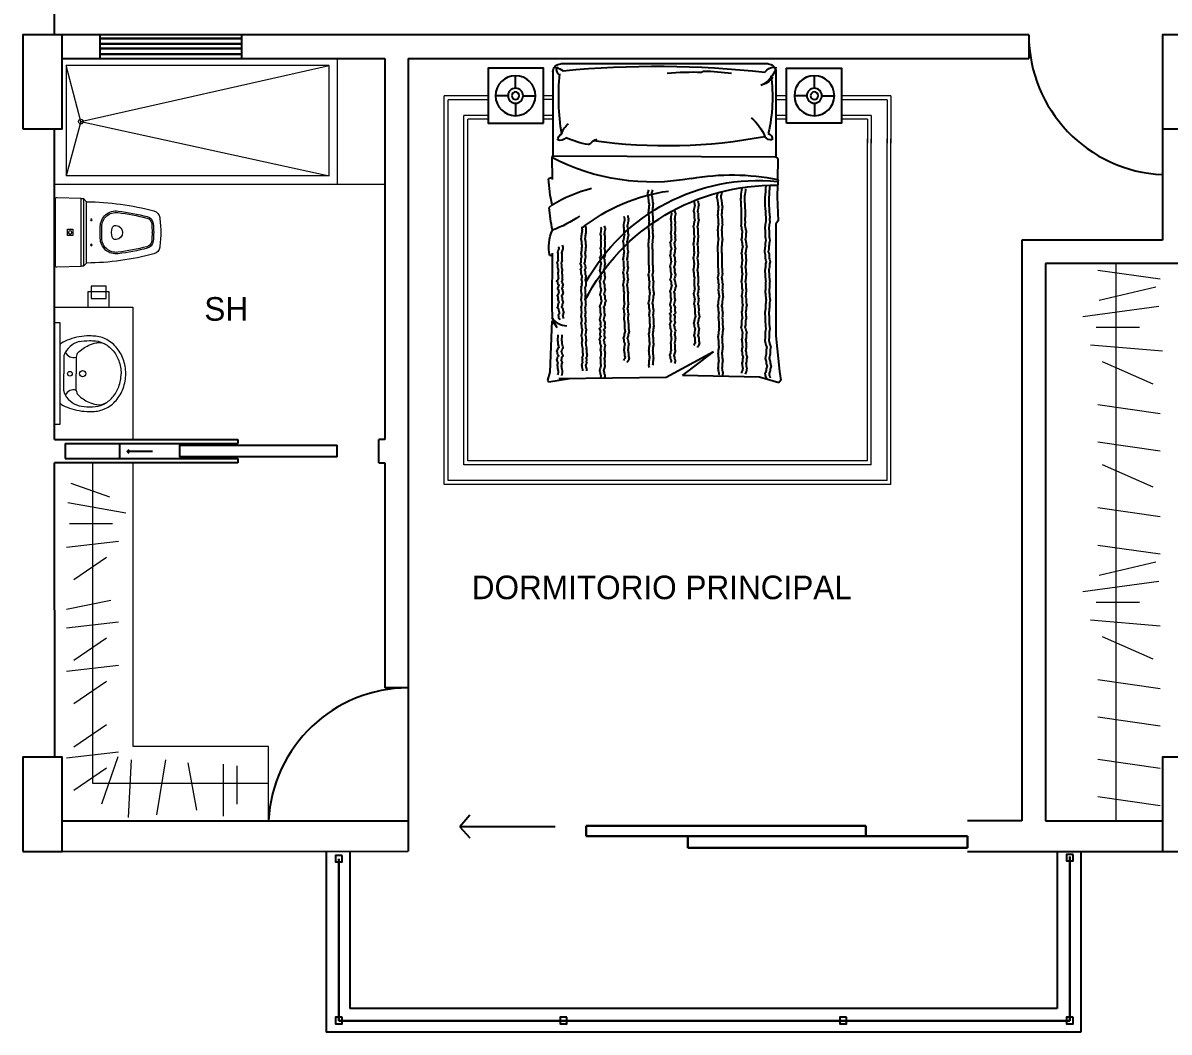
# Model space of a CAD drawing. Header units: metres. Extents: x -525 to 413, y -37 to 272.
# Drawn here: x 83.01 to 90.3, y 42.62 to 49.04 of the extents above; entities that cross this region are included whole.
import ezdxf

# ---------------------------------------------------------------- set-up
doc = ezdxf.new("R2010")
doc.units = ezdxf.units.M
doc.header["$MEASUREMENT"] = 0
doc.layers.get('0').update_dxf_attribs({"color": 254})
for name, color, linetype in [('arboles', 254, 'Continuous'), ('mobi alcolchonado', 254, 'Continuous'), ('MOBILIARIO2', 254, 'Continuous'), ('NOFIJO', 254, 'Continuous'), ('PUERTAS', 254, 'Continuous')]:
    doc.layers.add(name, color=color, linetype=linetype)
doc.layers.add('muebles', color=254, linetype='Continuous', lineweight=5)
doc.layers.add('ventanas', color=254, linetype='Continuous', lineweight=30)
doc.styles.get("Standard").update_dxf_attribs({"font": 'HTOWERT.TTF', "height": 0.08})

# ---------------------------------------------------------------- blocks, each defined once
blk = doc.blocks.new('ISS-I-19')
for points in [[(-0.2097, 0), (0.2097, 0, -0.423114), (0.2197, -0.0103), (0.215, -0.165), (-0.215, -0.165), (-0.2197, -0.0103, -0.423114)], [(-0.195, -0.2, 0.063391), (-0.1364, -0.6288, 0.305778), (-0.0942, -0.6655, 0.026376), (0, -0.672, 0.026376), (0.0942, -0.6655, 0.305778), (0.1364, -0.6288, 0.063391), (0.195, -0.2)], [(0.0348, -0.3652, 0.191623), (-0.0325, -0.3652, 0.289538), (-0.0439, -0.3833), (-0.0439, -0.3888, 0.888012), (0.0462, -0.3888), (0.0462, -0.3833, 0.289538)]]:
    blk.add_lwpolyline(points, format="xyb", close=True)
blk.add_lwpolyline([(0.0198, -0.1114), (0.0198, -0.0795), (-0.0198, -0.0795), (-0.0198, -0.1114)], close=True)
for points in [[(-0.215, -0.165), (-0.215, -0.18), (0.215, -0.18), (0.215, -0.165)], [(-0.215, -0.18), (-0.195, -0.2)], [(0.215, -0.18), (0.195, -0.2)]]:
    blk.add_lwpolyline(points)
for points in [[(-0.0007, -0.627, 0.016864), (0.0566, -0.6241, 0.321456), (0.1009, -0.5863, 0.028421), (0.1361, -0.4001, 0.452707), (0.0369, -0.2871), (-0.0369, -0.2871, 0.452707), (-0.1361, -0.4001, 0.028421), (-0.1009, -0.5863, 0.321456), (-0.0566, -0.6241, 0.016864), (0.0007, -0.627)], [(-0.0009, -0.617, 0.016864), (0.0557, -0.6142, 0.321456), (0.0912, -0.5839, 0.028421), (0.1262, -0.3988, 0.452707), (0.0369, -0.2971), (-0.0369, -0.2971, 0.452707), (-0.1262, -0.3988, 0.028421), (-0.0912, -0.5839, 0.321456), (-0.0557, -0.6142, 0.016864), (0.0009, -0.617, -0.000262), (0, -0.617, -0.000262), (-0.0009, -0.617, 0.000262), (0, -0.617, 0.000262), (0.0009, -0.617, -0.000262), (0, -0.617, -0.000262), (-0.0009, -0.617, 0.000262), (0, -0.617, 0.000262), (0.0009, -0.617)]]:
    blk.add_lwpolyline(points, format="xyb")
for centre, radius in [((0, -0.0955), 0.0109), ((-0.08, -0.23), 0.005), ((0.08, -0.23), 0.005)]:
    blk.add_circle(centre, radius)
blk = doc.blocks.new('SAPLS510')
for p, q in [((-0.1098, -0.025), (0, -0.025)), ((0.1098, -0.025), (0, -0.025)), ((-0.1061, -0.105), (0, -0.105)), ((0.1061, -0.105), (0, -0.105))]:
    blk.add_line(p, q)
blk.add_lwpolyline([(0.1775, 0), (-0.1775, 0, 0.27095), (-0.1949, -0.0102, 0.041198), (-0.2183, -0.0611, 0.087147), (-0.2406, -0.1885, 0.014423), (-0.24, -0.21, 0.110985), (-0.2223, -0.2889, 0.102819), (-0.1697, -0.3585, 0.093047), (-0.0933, -0.4036, 0.087147), (0, -0.42, 0.087147), (0.0933, -0.4036, 0.093047), (0.1697, -0.3585, 0.102819), (0.2223, -0.2889, 0.110985), (0.24, -0.21, -0.014423), (0.2406, -0.1885, 0.087147), (0.2183, -0.0611, 0.041198), (0.1949, -0.0102, 0.27095), (0.1775, 0)], format="xyb", close=True)
for points in [[(-0.2043, -0.1227, 0.048163), (-0.2106, -0.1885, 0.015067), (-0.21, -0.2092, 0.042482)], [(-0.1343, -0.1166, 0.092164), (-0.1808, -0.1839, 0.064814), (-0.196, -0.2348, 0.10564)], [(0.1343, -0.1166, -0.092164), (0.1808, -0.1839, -0.064814), (0.196, -0.2348, -0.10564)], [(0.2043, -0.1227, -0.048163), (0.2106, -0.1885, -0.015067), (0.21, -0.2092, -0.042482)], [(-0.21, -0.2092, 0.11237), (-0.1951, -0.2761, 0.102819), (-0.15, -0.3359, 0.093047), (-0.083, -0.3754, 0.087147), (0, -0.39, 0.087147)], [(0.21, -0.2092, -0.11237), (0.1951, -0.2761, -0.102819), (0.15, -0.3359, -0.093047), (0.083, -0.3754, -0.087147), (0, -0.39, -0.087147)], [(-0.2058, -0.2457, 0.000644), (-0.2057, -0.2465, 0.042482)], [(0.2058, -0.2457, -0.000644), (0.2057, -0.2465, -0.042482)]]:
    blk.add_lwpolyline(points, format="xyb")
for centre, radius in [((0, -0.0642), 0.015), ((0, -0.1453), 0.02)]:
    blk.add_circle(centre, radius)
for centre, radius, start, end in [((-0.0597, -0.1651), 0.1507, 113.65969, 163.64961), ((-0.1571, -0.0866), 0.0542, 340.1112, 68.72269), ((-0.1101, -0.05), 0.025, 89.71161, 113.65967), ((-0.1098, -0.115), 0.09, 89.99996, 90.49075), ((0.1571, -0.0866), 0.0542, 111.27731, 199.8888), ((0.1098, -0.115), 0.09, 89.50925, 90.00004), ((0.1101, -0.05), 0.025, 66.34033, 90.28839), ((0.0597, -0.1651), 0.1507, 16.35039, 66.34031), ((-0.1061, -0.145), 0.04, 90, 134.81574), ((0.1061, -0.145), 0.04, 45.18426, 90), ((-0.1072, -0.2493), 0.09, 170.71224, 213.50158), ((0.1072, -0.2493), 0.09, 326.49842, 9.28776)]:
    blk.add_arc(centre, radius, start, end)
blk = doc.blocks.new('A$C2820749F')
at = {"layer": 'mobi alcolchonado'}
for p, q in [((0.0318, 1.9902), (0.0318, 1.4358)), ((0.0818, 2.0289), (1.4005, 2.0289)), ((1.4505, 1.9902), (1.4505, 1.4402)), ((0.0318, 1.4358), (0.0191, 1.4272)), ((0.0191, 1.4272), (0.0222, 1.2934)), ((0.0318, 1.4358), (1.4505, 1.4419)), ((1.4541, 1.4401), (1.4576, 1.4371)), ((1.4576, 1.4371), (1.4563, 1.2945)), ((0.023, 1.2566), (0.0247, 1.1831)), ((0.0247, 1.1831), (0.0168, 1.0295)), ((1.4564, 1.1325), (1.4753, 1.1163)), ((0.0168, 1.0295), (0.0318, 1.0115)), ((0.0318, 1.0115), (0.0318, 0.2993)), ((1.4559, 0.8244), (1.4571, 0.49)), ((1.4571, 0.49), (1.4561, 0.4125)), ((1.4239, 0.3509), (1.4561, 0.4125)), ((1.4552, 0.3946), (1.4239, 0.3509)), ((1.4689, 0.0681), (1.4552, 0.3946)), ((0.0318, 0.2993), (0.0084, 0.0705)), ((0.6272, 0.0469), (0.4294, 0.1969)), ((0.4294, 0.1969), (0.7297, 0.0328)), ((0.0084, 0.0705), (0, 0.0154)), ((0, 0.0154), (0.0126, 0)), ((0.0126, 0), (0.1359, 0.0362)), ((0.1359, 0.0362), (0.6272, 0.0469)), ((0.7297, 0.0328), (1.4132, 0.0248)), ((1.3452, 0.0248), (1.4775, 0.0026)), ((1.4837, 0.0174), (1.4689, 0.0681)), ((1.4775, 0.0026), (1.4837, 0.0174))]:
    blk.add_line(p, q, dxfattribs=at)
for centre, radius, start, end in [((0.0818, 1.9789), 0.05, 90, 180), ((0.1916, 2.0429), 0.1629, 192.20076, 247.36037), ((0.0438, 1.9398), 0.0687, 32.33514, 91.40227), ((0.7905, -4.3329), 6.3469, 84.6215, 96.2282), ((1.501, 1.8059), 0.2141, 109.65376, 122.68859), ((1.4005, 1.9789), 0.05, 0, 90), ((1.3631, 2.0033), 0.066, 312.46226, 3.64045), ((0.1529, 2.0079), 0.1178, 212.64341, 258.24192), ((1.0795, 1.8174), 1.0254, 172.24735, 193.0029), ((-0.1132, 1.8254), 1.5274, 350.91915, 5.28005), ((0.0928, 1.5506), 0.0381, 108.98084, 187.57807), ((0.0627, 1.5922), 0.0472, 260.65665, 326.38094), ((0.7261, 4.8325), 3.3256, 259.18397, 278.06292), ((1.1442, 1.4729), 0.0826, 38.2941, 70.05549), ((1.1266, 2.0962), 0.5891, 279.61407, 294.3372), ((1.4053, 1.5896), 0.0469, 219.94286, 288.39364), ((1.3706, 1.5411), 0.0497, 4.68356, 60.58782), ((1.1387, 1.3743), 0.1655, 58.5661, 64.86862), ((0.8207, 2.6569), 1.3796, 259.52328, 297.49189), ((0.3143, -0.1486), 1.4713, 80, 101.45136), ((0.0246, 1.2876), 0.00627, 112.10117, 250.53486), ((0.0419, 1.2696), 0.0229, 148.13053, 214.5055), ((0.144, 0.0341), 1.2535, 28.86267, 95.56453), ((0.0477, -0.0915), 1.3483, 27.28963, 91.05009), ((1.4884, 1.3524), 0.0548, 234.34392, 260.3637), ((0.1941, 1.3909), 1.2884, 348.43222, 355.87924), ((0.1924, 1.2348), 1.2884, 348.19708, 354.72555), ((1.7099, 1.6724), 0.7465, 235, 249.91987), ((1.2179, 0.8642), 0.2588, 347.52539, 24.44013), ((1.4594, 0.7942), 0.0179, 51.33875, 101.19259)]:
    blk.add_arc(centre, radius, start, end, dxfattribs=at)
at = {"layer": 'MOBILIARIO2'}
for points in [[(0.0716, 1.2566, 0.016109), (0.078, 1.1791, 0.024073), (0.0781, 1.127, 0.018694), (0.0717, 1.0507, -0.050065), (0.0711, 1.0221, -0.056677), (0.0744, 1.0054, 0.051657), (0.0781, 0.9872, 0.081685), (0.0758, 0.9517, -0.062491), (0.0711, 0.9056, -0.055675), (0.0762, 0.8677, 0.061502), (0.0804, 0.8334, 0.093427), (0.0744, 0.8013, -0.097168), (0.0688, 0.7704, -0.07769), (0.0737, 0.7418, 0.081942), (0.0781, 0.7145, 0.05009), (0.0746, 0.6809, -0.049651), (0.0711, 0.6469, -0.038952), (0.0738, 0.6112, 0.043857), (0.0758, 0.5793, 0.052705), (0.0723, 0.5527, -0.052187), (0.0688, 0.5257, -0.065973), (0.0726, 0.4895, 0.055408), (0.0781, 0.4465, 0.038659), (0.0753, 0.3998, -0.032291), (0.0711, 0.344, -0.056883), (0.0756, 0.301, 0.072358), (0.0781, 0.2671, 0.122992), (0.0722, 0.249, -0.101053), (0.0641, 0.2275, -0.148742), (0.0688, 0.1939, 0.127539), (0.0758, 0.1552, 0.105457), (0.0677, 0.1275, -0.125573), (0.0618, 0.1039, -0.14575), (0.0683, 0.0826, 0.134347), (0.0758, 0.0597, 0.073839), (0.0746, 0.0476, 0.052428), (0.0688, 0.0317)], [(0.0967, 1.2559, 0.016212), (0.1031, 1.1788, 0.024132), (0.1032, 1.1268, 0.018479), (0.0969, 1.0519, -0.049503), (0.0963, 1.0238, -0.057233), (0.0995, 1.007, 0.051743), (0.1033, 0.9886, 0.081718), (0.101, 0.9528, -0.062376), (0.0963, 0.9061, -0.056016), (0.1015, 0.8675, 0.062225), (0.1057, 0.8327, 0.092827), (0.0997, 0.8007, -0.097273), (0.0942, 0.7702, -0.077058), (0.099, 0.7421, 0.080968), (0.1033, 0.7153, 0.051015), (0.0998, 0.6812, -0.050139), (0.0962, 0.6465, -0.038829), (0.0989, 0.6104, 0.044073), (0.1009, 0.5786, 0.05256), (0.0974, 0.5521, -0.051882), (0.094, 0.5256, -0.065917), (0.0978, 0.4898, 0.055177), (0.1032, 0.4471, 0.038645), (0.1004, 0.4007, -0.03175), (0.0962, 0.3443, -0.05817), (0.101, 0.2991, 0.074982), (0.1035, 0.2639, 0.120388), (0.0977, 0.2461, -0.099922), (0.0898, 0.2251, -0.1495), (0.0944, 0.192, 0.128684), (0.1013, 0.1539, 0.103936), (0.0935, 0.1272, -0.123542), (0.0878, 0.1045, -0.142951), (0.0938, 0.084, 0.122441), (0.1018, 0.0605, 0.081719), (0.1005, 0.0451, 0.060139), (0.093, 0.0256)], [(0.225, 1.2342, 0.016834), (0.2313, 1.1874, 0.034468), (0.232, 1.1643, 0.00922), (0.229, 1.1106, -0.014186), (0.2273, 1.0757, -0.027864), (0.2289, 1.0343, 0.034884), (0.2297, 1.0011, 0.087457), (0.2255, 0.9825, -0.077501), (0.2204, 0.9615, -0.10571), (0.2232, 0.939, 0.089665), (0.2273, 0.9126, 0.091876), (0.2223, 0.8883, -0.100294), (0.218, 0.866, -0.104219), (0.2227, 0.845, 0.103855), (0.2273, 0.824, 0.085768), (0.2237, 0.8016, -0.088421), (0.2204, 0.7798, -0.073045), (0.224, 0.7584, 0.076066), (0.2273, 0.7378, 0.079828), (0.2239, 0.7145, -0.07972), (0.2204, 0.6912, -0.069238), (0.2238, 0.668, 0.06864), (0.2273, 0.6446, 0.070898), (0.2236, 0.6157, -0.075702), (0.2204, 0.5887, -0.045986), (0.2226, 0.5702, 0.045091), (0.225, 0.5514, 0.076769), (0.2216, 0.5225, -0.075317), (0.218, 0.4931, -0.065696), (0.2217, 0.4703, 0.069765), (0.225, 0.4488, 0.058047), (0.2232, 0.4315, -0.04517), (0.2204, 0.4092, -0.107598), (0.2256, 0.3799, 0.119304), (0.2297, 0.3533, 0.134303), (0.2235, 0.3365, -0.142887), (0.218, 0.3207, -0.094042), (0.221, 0.2988, 0.082548), (0.225, 0.2741, 0.054703), (0.222, 0.2477, -0.071659), (0.2204, 0.2275, -0.065726), (0.2226, 0.2161, 0.062051), (0.225, 0.2042, 0.141652), (0.2209, 0.1842, -0.127606), (0.2157, 0.1622, -0.082372), (0.2192, 0.1435, 0.083239), (0.2227, 0.1249, 0.067193), (0.2209, 0.1096, -0.05209), (0.218, 0.09, -0.075758), (0.2196, 0.0756, -0.049851), (0.2273, 0.055)], [(0.2499, 1.2367, 0.016995), (0.2563, 1.1887, 0.034524), (0.2571, 1.1649, 0.009087), (0.254, 1.1106, -0.014008), (0.2524, 1.0755, -0.028389), (0.254, 1.0324, 0.036216), (0.2548, 0.9986, 0.085799), (0.2507, 0.9806, -0.076158), (0.2458, 0.9604, -0.106727), (0.2486, 0.9381, 0.090343), (0.2527, 0.9119, 0.091358), (0.2477, 0.8881, -0.099809), (0.2436, 0.8663, -0.104145), (0.2481, 0.8456, 0.103071), (0.2528, 0.8248, 0.086935), (0.2491, 0.8021, -0.089287), (0.2457, 0.7799, -0.072441), (0.2493, 0.7585, 0.075683), (0.2527, 0.738, 0.080097), (0.2491, 0.7146, -0.080136), (0.2456, 0.6912, -0.068821), (0.2491, 0.6682, 0.06822), (0.2526, 0.6449, 0.07127), (0.2488, 0.6159, -0.075969), (0.2455, 0.5887, -0.045868), (0.2478, 0.5702, 0.045154), (0.2502, 0.5514, 0.076598), (0.2468, 0.5228, -0.075113), (0.2433, 0.4936, -0.065882), (0.2469, 0.4708, 0.069876), (0.2502, 0.4493, 0.057507), (0.2485, 0.4322, -0.043911), (0.2456, 0.4098, -0.109441), (0.2511, 0.3789, 0.121849), (0.2554, 0.351, 0.133121), (0.2491, 0.334, -0.145487), (0.2437, 0.3182, -0.09027), (0.2465, 0.2977, 0.08023), (0.2502, 0.2747, 0.055518), (0.2473, 0.2491, -0.070221), (0.2456, 0.2287, -0.068505), (0.248, 0.2166, 0.064708), (0.2506, 0.2039, 0.140191), (0.2463, 0.1837, -0.1283), (0.2412, 0.1618, -0.081106), (0.2447, 0.1435, 0.082764), (0.248, 0.1256, 0.06863), (0.2462, 0.1103, -0.055684), (0.2435, 0.0916, -0.073555), (0.2449, 0.0794, -0.046852), (0.2515, 0.0615)], [(0.3766, 1.2109, 0.036577), (0.3826, 1.1903, 0.065257), (0.3836, 1.1783, 0.081239), (0.3768, 1.1467, -0.09673), (0.3719, 1.12, -0.059687), (0.3755, 1.0929, 0.061201), (0.3789, 1.0664, 0.068087), (0.3748, 1.0351, -0.079475), (0.3719, 1.0081, -0.066482), (0.3754, 0.9897, 0.06511), (0.3789, 0.9709, 0.088365), (0.3754, 0.9417, -0.088514), (0.3719, 0.9126, -0.053898), (0.3763, 0.886, 0.072445), (0.3789, 0.866, 0.014703), (0.3778, 0.8427, -0.01338), (0.3766, 0.817, -0.011057), (0.3766, 0.7774, 0.009921), (0.3766, 0.7378, 0.044454), (0.3741, 0.7148, -0.048377), (0.3719, 0.6935, -0.125065), (0.3749, 0.6818, 0.104774), (0.3789, 0.6679, 0.140323), (0.3748, 0.648, -0.125005), (0.3696, 0.626, -0.059733), (0.372, 0.6081, 0.062195), (0.3743, 0.591, 0.076384), (0.3712, 0.5703, -0.06684), (0.3673, 0.5467, -0.115189), (0.3731, 0.5176, 0.114961), (0.3789, 0.4885, 0.097223), (0.3734, 0.4645, -0.116527), (0.3696, 0.4442, -0.051779), (0.3718, 0.4296, 0.047812), (0.3743, 0.4139, 0.078489), (0.371, 0.3798, -0.074508), (0.3673, 0.344, -0.064682), (0.372, 0.3168, 0.066772), (0.3766, 0.2904, 0.076034), (0.3731, 0.2601, -0.075656), (0.3696, 0.2298, -0.063602), (0.3734, 0.2066, 0.070388), (0.3766, 0.1855, 0.079082), (0.3734, 0.1644, -0.071502), (0.3696, 0.1412, -0.088099), (0.3733, 0.1172, 0.094007), (0.3766, 0.0946, 0.091812), (0.3731, 0.0794, -0.09253), (0.3696, 0.0643, -0.064978), (0.3701, 0.0585, -0.037379), (0.373, 0.0488)], [(0.4025, 1.2093, 0.034849), (0.4082, 1.1896, 0.063486), (0.4091, 1.1784, 0.084403), (0.4023, 1.1466, -0.098788), (0.3972, 1.1191, -0.058591), (0.4008, 1.0924, 0.060695), (0.4041, 1.0665, 0.068148), (0.4001, 1.0357, -0.079202), (0.3972, 1.009, -0.06675), (0.4006, 0.9906, 0.064998), (0.4042, 0.9717, 0.088664), (0.4007, 0.9423, -0.08935), (0.3971, 0.913, -0.053061), (0.4015, 0.8868, 0.071644), (0.404, 0.8673, 0.015298), (0.4029, 0.8433, -0.013681), (0.4016, 0.8165, -0.010889), (0.4016, 0.7765, 0.010649), (0.4016, 0.7365, 0.042768), (0.3993, 0.7156, -0.044654), (0.3973, 0.6956, -0.128784), (0.4003, 0.6832, 0.106491), (0.4047, 0.6685, 0.140372), (0.4003, 0.6477, -0.126736), (0.395, 0.6249, -0.057828), (0.3974, 0.6073, 0.061442), (0.3995, 0.5907, 0.076141), (0.3965, 0.5705, -0.065916), (0.3926, 0.5472, -0.116085), (0.3985, 0.5179, 0.115201), (0.4044, 0.4883, 0.097759), (0.3988, 0.4639, -0.118144), (0.395, 0.4435, -0.049819), (0.3971, 0.4295, 0.04634), (0.3994, 0.4146, 0.079345), (0.3962, 0.3808, -0.074617), (0.3925, 0.3449, -0.064869), (0.3973, 0.3176, 0.066843), (0.4018, 0.2911, 0.075858), (0.3983, 0.2608, -0.075529), (0.3948, 0.2303, -0.063913), (0.3987, 0.2068, 0.070745), (0.4019, 0.1855, 0.078628), (0.3987, 0.1644, -0.070918), (0.3949, 0.1411, -0.091738), (0.399, 0.1159, 0.104246), (0.402, 0.0936, 0.077322), (0.3985, 0.0784, -0.076658), (0.395, 0.0631, -0.044784), (0.395, 0.0583, -0.024817), (0.3964, 0.0497)], [(0.8175, 1.2285, 0.036577), (0.8235, 1.2079, 0.065257), (0.8245, 1.1958, 0.081239), (0.8177, 1.1643, -0.09673), (0.8128, 1.1376, -0.059687), (0.8164, 1.1104, 0.061201), (0.8198, 1.084, 0.068087), (0.8157, 1.0527, -0.079475), (0.8128, 1.0257, -0.066482), (0.8163, 1.0073, 0.06511), (0.8198, 0.9884, 0.088365), (0.8163, 0.9593, -0.088514), (0.8128, 0.9302, -0.053898), (0.8172, 0.9035, 0.072445), (0.8198, 0.8836, 0.014703), (0.8187, 0.8602, -0.01338), (0.8175, 0.8346, -0.011057), (0.8175, 0.795, 0.009921), (0.8175, 0.7554, 0.044454), (0.815, 0.7323, -0.048377), (0.8128, 0.7111, -0.125065), (0.8158, 0.6993, 0.104774), (0.8198, 0.6855, 0.140323), (0.8157, 0.6656, -0.125005), (0.8105, 0.6435, -0.059733), (0.8129, 0.6257, 0.062195), (0.8151, 0.6086, 0.076384), (0.8121, 0.5879, -0.06684), (0.8082, 0.5643, -0.115189), (0.814, 0.5352, 0.114961), (0.8198, 0.506, 0.097223), (0.8143, 0.482, -0.116527), (0.8105, 0.4618, -0.051779), (0.8127, 0.4472, 0.047812), (0.8151, 0.4315, 0.078489), (0.8119, 0.3974, -0.074508), (0.8082, 0.3616, -0.064682), (0.8129, 0.3343, 0.066772), (0.8175, 0.308, 0.076034), (0.814, 0.2777, -0.075656), (0.8105, 0.2474, -0.063602), (0.8143, 0.2241, 0.070388), (0.8175, 0.2031, 0.079082), (0.8143, 0.182, -0.071502), (0.8105, 0.1588, -0.088099), (0.8142, 0.1348, 0.094007), (0.8175, 0.1122, 0.091812)], [(0.8434, 1.2269, 0.034849), (0.8491, 1.2072, 0.063486), (0.85, 1.196, 0.084403), (0.8432, 1.1642, -0.098788), (0.8381, 1.1367, -0.058591), (0.8417, 1.11, 0.060695), (0.845, 1.0841, 0.068148), (0.841, 1.0532, -0.079202), (0.8381, 1.0266, -0.06675), (0.8415, 1.0081, 0.064998), (0.8451, 0.9893, 0.088664), (0.8416, 0.9599, -0.08935), (0.838, 0.9305, -0.053061), (0.8424, 0.9044, 0.071644), (0.8449, 0.8848, 0.015298), (0.8438, 0.8608, -0.013681), (0.8425, 0.834, -0.010889), (0.8425, 0.7941, 0.010649), (0.8425, 0.7541, 0.042768), (0.8402, 0.7332, -0.044654), (0.8382, 0.7132, -0.128784), (0.8412, 0.7008, 0.106491), (0.8456, 0.6861, 0.140372), (0.8412, 0.6653, -0.126736), (0.8359, 0.6424, -0.057828), (0.8383, 0.6249, 0.061442), (0.8404, 0.6083, 0.076141), (0.8374, 0.5881, -0.065916), (0.8335, 0.5648, -0.116085), (0.8394, 0.5355, 0.115201), (0.8453, 0.5059, 0.097759), (0.8397, 0.4815, -0.118144), (0.8359, 0.4611, -0.049819), (0.838, 0.4471, 0.04634), (0.8403, 0.4321, 0.079345), (0.8371, 0.3983, -0.074617), (0.8334, 0.3625, -0.064869), (0.8382, 0.3352, 0.066843), (0.8427, 0.3087, 0.075858), (0.8392, 0.2784, -0.075529), (0.8357, 0.2479, -0.063913), (0.8396, 0.2244, 0.070745), (0.8428, 0.2031, 0.078628), (0.8396, 0.182, -0.070918), (0.8358, 0.1587, -0.091738), (0.8399, 0.1335, 0.104246), (0.8429, 0.1112, 0.077322), (0.8394, 0.096, -0.076658)], [(0.5281, 1.1596, -0.03776), (0.5238, 1.141, -0.061868), (0.5235, 1.1293, -0.048595), (0.5273, 1.1095, 0.055091), (0.5305, 1.092, 0.095626), (0.5269, 1.0625, -0.098357), (0.5235, 1.0338, -0.076409), (0.5282, 1.0139, 0.077038), (0.5328, 0.9942, 0.089345), (0.5296, 0.9625, -0.084057), (0.5258, 0.9289, -0.04749), (0.5294, 0.9052, 0.04929), (0.5328, 0.8823, 0.087499), (0.529, 0.8521, -0.094197), (0.5258, 0.824, -0.078357), (0.5295, 0.8085, 0.083223), (0.5328, 0.7937, 0.112249), (0.5296, 0.7745, -0.105279), (0.5258, 0.7541, -0.082664), (0.5296, 0.7346, 0.090946), (0.5328, 0.7168, 0.067901), (0.5294, 0.6927, -0.066074), (0.5258, 0.6679, -0.035048), (0.5271, 0.6461, 0.037877), (0.5281, 0.626, 0.060523), (0.5257, 0.6094, -0.062605), (0.5235, 0.5933, -0.127512), (0.5268, 0.5797, 0.121277), (0.5305, 0.5654, 0.117111), (0.5271, 0.5504, -0.113611), (0.5235, 0.5351, -0.059143), (0.5252, 0.5203, 0.043052), (0.5281, 0.5001, 0.089599), (0.5234, 0.4602, -0.091053), (0.5188, 0.4209, -0.111622), (0.5255, 0.3984, 0.130391), (0.5305, 0.3789, 0.12494), (0.526, 0.3617, -0.120889), (0.5212, 0.344, -0.086695), (0.524, 0.3249, 0.071647), (0.5281, 0.302, 0.113093), (0.5234, 0.2774, -0.114265), (0.5188, 0.2531, -0.106276), (0.5218, 0.2417, -0.062305), (0.5328, 0.2251)], [(0.5529, 1.1558, -0.034858), (0.5492, 1.1395, -0.059461), (0.5488, 1.1297, -0.052316), (0.5525, 1.1106, 0.056386), (0.5558, 1.0929, 0.095596), (0.5522, 1.0637, -0.098171), (0.5488, 1.0352, -0.07636), (0.5535, 1.0155, 0.076506), (0.5581, 0.9957, 0.090069), (0.5549, 0.9636, -0.084543), (0.551, 0.9294, -0.047364), (0.5547, 0.9055, 0.049676), (0.558, 0.8827, 0.08659), (0.5543, 0.8531, -0.092747), (0.5512, 0.8254, -0.079795), (0.5549, 0.8095, 0.084031), (0.5583, 0.7944, 0.112191), (0.555, 0.7749, -0.106013), (0.5512, 0.7543, -0.081403), (0.555, 0.735, 0.089338), (0.5581, 0.7174, 0.069417), (0.5547, 0.6925, -0.067062), (0.5509, 0.6668, -0.034899), (0.5522, 0.6447, 0.039008), (0.5532, 0.6249, 0.057667), (0.5511, 0.6098, -0.058816), (0.5489, 0.5946, -0.130991), (0.5523, 0.5806, 0.122045), (0.5562, 0.5656, 0.11844), (0.5526, 0.5499, -0.116548), (0.5489, 0.5339, -0.056461), (0.5505, 0.5195, 0.041981), (0.5533, 0.5003, 0.089156), (0.5488, 0.4617, -0.08877), (0.5442, 0.4228, -0.114233), (0.5511, 0.3996, 0.131551), (0.5564, 0.3791, 0.125542), (0.5516, 0.3611, -0.123278), (0.5467, 0.3428, -0.085156), (0.5496, 0.3238, 0.073009), (0.5535, 0.3017, 0.115535), (0.5488, 0.2782, -0.127329), (0.545, 0.2567, -0.096991), (0.5472, 0.2488, -0.053351), (0.5552, 0.2363)], [(0.6774, 1.0944, -0.052853), (0.6718, 1.082, -0.082349), (0.6704, 1.0734, -0.113365), (0.6746, 1.0557, 0.137167), (0.6774, 1.0408, 0.079599), (0.6743, 1.0286, -0.112443), (0.6727, 1.0198, -0.045995), (0.6737, 1.0122, 0.039568), (0.6751, 1.0035, 0.069784), (0.6738, 0.9855, -0.073829), (0.6727, 0.9685, -0.067952), (0.6744, 0.9608, 0.047112), (0.6774, 0.9499, 0.170036), (0.6738, 0.9287, -0.173788), (0.6704, 0.9079, -0.142872), (0.6751, 0.8985, 0.145458), (0.6797, 0.8893, 0.195397), (0.6763, 0.8737, -0.151851), (0.6704, 0.8543, -0.126712), (0.6761, 0.8324, 0.124684), (0.682, 0.8101, 0.150491), (0.6756, 0.7881, -0.168102), (0.6704, 0.7681, -0.13967), (0.6759, 0.7534, 0.13006), (0.682, 0.7378, 0.169436), (0.6765, 0.7126, -0.163629), (0.6704, 0.6865, -0.104575), (0.6752, 0.6711, 0.109696), (0.6797, 0.6562, 0.20768), (0.6729, 0.6366, -0.202622), (0.6657, 0.6166, -0.1762), (0.6735, 0.5983, 0.167885), (0.682, 0.5793, 0.137817), (0.6771, 0.5532, -0.14417), (0.6727, 0.5281, -0.079258), (0.677, 0.5125, 0.072052), (0.682, 0.4955, 0.215179), (0.6743, 0.4687, -0.272703), (0.6704, 0.4465, -0.157232), (0.6756, 0.4399, 0.133932), (0.682, 0.4325, 0.346503), (0.6767, 0.4085, -0.328416), (0.6704, 0.3836, -0.136915), (0.6773, 0.3746, 0.179847), (0.682, 0.3673, 0.252619), (0.6774, 0.351, -0.209461), (0.6704, 0.3323, -0.111259), (0.6748, 0.3166, 0.146381), (0.6774, 0.3044, 0.125668), (0.6736, 0.2934, -0.139354), (0.6704, 0.2834, -0.105558), (0.6729, 0.2694, 0.077694), (0.6774, 0.2508, 0.090317), (0.6747, 0.2238, -0.100764), (0.6727, 0.1995, -0.12001), (0.6777, 0.1862, 0.131665), (0.682, 0.1739, 0.170535), (0.6784, 0.1601, -0.13714), (0.6727, 0.1436, -0.068639), (0.6735, 0.1343, -0.052035), (0.6774, 0.1226)], [(0.7011, 1.0865, -0.042607), (0.6973, 1.0776, -0.071397), (0.6963, 1.072, -0.129838), (0.6999, 1.0557, 0.140626), (0.703, 1.0407, 0.083982), (0.6998, 1.028, -0.117812), (0.6981, 1.0188, -0.041239), (0.699, 1.012, 0.036686), (0.7002, 1.0044, 0.06988), (0.699, 0.9876, -0.071878), (0.6979, 0.9708, -0.072269), (0.6998, 0.9624, 0.05165), (0.7029, 0.9509, 0.163828), (0.6996, 0.9313, -0.164309), (0.6964, 0.9118, -0.150844), (0.7013, 0.902, 0.147278), (0.7063, 0.892, 0.197862), (0.7026, 0.875, -0.156121), (0.6963, 0.8543, -0.123696), (0.7022, 0.8319, 0.125417), (0.7079, 0.8099, 0.148173), (0.7016, 0.7886, -0.166473), (0.6967, 0.7694, -0.139796), (0.702, 0.7551, 0.128151), (0.7081, 0.7397, 0.171039), (0.7025, 0.7142, -0.162775), (0.6962, 0.6875, -0.107698), (0.7014, 0.6711, 0.115196), (0.706, 0.6557, 0.202947), (0.6993, 0.6367, -0.202257), (0.6926, 0.6176, -0.173028), (0.6999, 0.6005, 0.162077), (0.708, 0.5824, 0.143302), (0.703, 0.5556, -0.146514), (0.6984, 0.5293, -0.08083), (0.703, 0.513, 0.077891), (0.7079, 0.496, 0.205436), (0.7011, 0.4725, -0.258943), (0.6976, 0.4529, -0.167371), (0.7026, 0.4464, 0.135353), (0.7093, 0.4389, 0.347128), (0.7039, 0.4144, -0.32569), (0.6973, 0.3889, -0.138368), (0.7046, 0.3794, 0.174678), (0.7098, 0.3715, 0.262199), (0.7045, 0.3527, -0.218741), (0.6964, 0.3313, -0.1036), (0.701, 0.3153, 0.142377), (0.7034, 0.3034, 0.128588), (0.6994, 0.2921, -0.145504), (0.6963, 0.282, -0.099417), (0.6986, 0.2691, 0.074367), (0.7026, 0.2523, 0.090334), (0.7002, 0.2268, -0.095924), (0.6981, 0.2028, -0.126634), (0.7036, 0.1882, 0.136356), (0.7084, 0.1745, 0.176248), (0.704, 0.1592, -0.158824), (0.6986, 0.1425, -0.054695), (0.6992, 0.1363, -0.039328), (0.7018, 0.128)], [(0.9753, 1.064, -0.03776), (0.971, 1.0454, -0.061868), (0.9707, 1.0337, -0.048595), (0.9745, 1.0139, 0.055091), (0.9777, 0.9964, 0.095626), (0.974, 0.9669, -0.098357), (0.9707, 0.9382, -0.076409), (0.9754, 0.9183, 0.077038), (0.98, 0.8986, 0.089345), (0.9768, 0.8669, -0.084057), (0.973, 0.8333, -0.04749), (0.9766, 0.8096, 0.04929), (0.98, 0.7867, 0.087499), (0.9762, 0.7565, -0.094197), (0.973, 0.7284, -0.078357), (0.9767, 0.7129, 0.083223), (0.98, 0.6982, 0.112249), (0.9767, 0.6789, -0.105279), (0.973, 0.6585, -0.082664), (0.9768, 0.639, 0.090946), (0.98, 0.6212, 0.067901), (0.9766, 0.5971, -0.066074), (0.973, 0.5723, -0.035048), (0.9743, 0.5505, 0.037877), (0.9753, 0.5304, 0.060523), (0.9729, 0.5138, -0.062605), (0.9707, 0.4977, -0.127512), (0.974, 0.4841, 0.121277), (0.9777, 0.4698, 0.117111), (0.9743, 0.4548, -0.113611), (0.9707, 0.4395, -0.059143), (0.9724, 0.4247, 0.043052), (0.9753, 0.4045, 0.089599), (0.9706, 0.3646, -0.091053), (0.966, 0.3253, -0.111622), (0.9727, 0.3028, 0.130391), (0.9777, 0.2833, 0.12494), (0.9731, 0.2661, -0.120889), (0.9683, 0.2484, -0.086695), (0.9712, 0.2293, 0.071647), (0.9753, 0.2064, 0.113093), (0.9706, 0.1819, -0.114265), (0.966, 0.1575, -0.106276), (0.9689, 0.1461, -0.062305), (0.98, 0.1295)], [(1, 1.0602, -0.034858), (0.9964, 1.0439, -0.059461), (0.996, 1.0341, -0.052316), (0.9997, 1.015, 0.056386), (1.0029, 0.9973, 0.095596), (0.9994, 0.9681, -0.098171), (0.996, 0.9396, -0.07636), (1.0007, 0.9199, 0.076506), (1.0053, 0.9001, 0.090069), (1.0021, 0.868, -0.084543), (0.9982, 0.8338, -0.047364), (1.0019, 0.8099, 0.049676), (1.0052, 0.7871, 0.08659), (1.0015, 0.7575, -0.092747), (0.9983, 0.7298, -0.079795), (1.0021, 0.7139, 0.084031), (1.0055, 0.6988, 0.112191), (1.0022, 0.6793, -0.106013), (0.9984, 0.6587, -0.081403), (1.0022, 0.6394, 0.089338), (1.0053, 0.6218, 0.069417), (1.0018, 0.5969, -0.067062), (0.9981, 0.5712, -0.034899), (0.9994, 0.5491, 0.039008), (1.0004, 0.5293, 0.057667), (0.9983, 0.5142, -0.058816), (0.9961, 0.4991, -0.130991), (0.9995, 0.485, 0.122045), (1.0034, 0.47, 0.11844), (0.9998, 0.4543, -0.116548), (0.9961, 0.4383, -0.056461), (0.9977, 0.4239, 0.041981), (1.0005, 0.4047, 0.089156), (0.996, 0.3661, -0.08877), (0.9914, 0.3272, -0.114233), (0.9983, 0.304, 0.131551), (1.0036, 0.2835, 0.125542), (0.9988, 0.2655, -0.123278), (0.9939, 0.2472, -0.085156), (0.9968, 0.2282, 0.073009), (1.0007, 0.2061, 0.115535), (0.996, 0.1826, -0.127329), (0.9922, 0.1611, -0.096991), (0.9943, 0.1532, -0.053351), (1.0024, 0.1407)], [(1.1246, 0.9988, -0.052853), (1.1189, 0.9864, -0.082349), (1.1176, 0.9778, -0.113365), (1.1218, 0.9601, 0.137167), (1.1246, 0.9452, 0.079599), (1.1215, 0.933, -0.112443), (1.1199, 0.9242, -0.045995), (1.1209, 0.9166, 0.039568), (1.1222, 0.9079, 0.069784), (1.121, 0.8899, -0.073829), (1.1199, 0.8729, -0.067952), (1.1216, 0.8652, 0.047112), (1.1246, 0.8543, 0.170036), (1.121, 0.8331, -0.173788), (1.1176, 0.8123, -0.142872), (1.1223, 0.803, 0.145458), (1.1269, 0.7937, 0.195397), (1.1235, 0.7781, -0.151851), (1.1176, 0.7587, -0.126712), (1.1233, 0.7368, 0.124684), (1.1292, 0.7145, 0.150491), (1.1227, 0.6925, -0.168102), (1.1176, 0.6725, -0.13967), (1.1231, 0.6578, 0.13006), (1.1292, 0.6422, 0.169436), (1.1236, 0.617, -0.163629), (1.1176, 0.591, -0.104575), (1.1224, 0.5755, 0.109696), (1.1269, 0.5607, 0.20768), (1.1201, 0.541, -0.202622), (1.1129, 0.521, -0.1762), (1.1207, 0.5028, 0.167885), (1.1292, 0.4838, 0.137817), (1.1243, 0.4576, -0.14417), (1.1199, 0.4325, -0.079258), (1.1242, 0.4169, 0.072052), (1.1292, 0.3999, 0.215179), (1.1215, 0.3731, -0.272703), (1.1176, 0.3509, -0.157232), (1.1228, 0.3443, 0.133932), (1.1292, 0.3369, 0.346503), (1.1239, 0.3129, -0.328416), (1.1176, 0.288, -0.136915), (1.1245, 0.279, 0.179847), (1.1292, 0.2717, 0.252619), (1.1246, 0.2554, -0.209461), (1.1176, 0.2367, -0.111259), (1.122, 0.221, 0.146381), (1.1246, 0.2088, 0.125668), (1.1208, 0.1978, -0.139354), (1.1176, 0.1878, -0.105558), (1.1201, 0.1738, 0.077694), (1.1246, 0.1552, 0.090317), (1.1218, 0.1282, -0.100764), (1.1199, 0.1039, -0.12001), (1.1249, 0.0906, 0.131665), (1.1292, 0.0783, 0.170535), (1.1255, 0.0645, -0.13714), (1.1199, 0.048, -0.068639), (1.1207, 0.0387, -0.052035), (1.1246, 0.027)], [(1.1483, 0.9909, -0.042607), (1.1445, 0.982, -0.071397), (1.1435, 0.9764, -0.129838), (1.1471, 0.9602, 0.140626), (1.1502, 0.9451, 0.083982), (1.147, 0.9324, -0.117812), (1.1453, 0.9232, -0.041239), (1.1462, 0.9164, 0.036686), (1.1474, 0.9088, 0.06988), (1.1462, 0.892, -0.071878), (1.1451, 0.8752, -0.072269), (1.147, 0.8668, 0.05165), (1.1501, 0.8553, 0.163828), (1.1468, 0.8358, -0.164309), (1.1436, 0.8163, -0.150844), (1.1484, 0.8064, 0.147278), (1.1535, 0.7964, 0.197862), (1.1498, 0.7794, -0.156121), (1.1434, 0.7587, -0.123696), (1.1494, 0.7364, 0.125417), (1.1551, 0.7143, 0.148173), (1.1488, 0.693, -0.166473), (1.1439, 0.6738, -0.139796), (1.1492, 0.6595, 0.128151), (1.1553, 0.6441, 0.171039), (1.1497, 0.6186, -0.162775), (1.1434, 0.5919, -0.107698), (1.1486, 0.5755, 0.115196), (1.1532, 0.5601, 0.202947), (1.1465, 0.5411, -0.202257), (1.1398, 0.522, -0.173028), (1.1471, 0.5049, 0.162077), (1.1552, 0.4868, 0.143302), (1.1502, 0.46, -0.146514), (1.1455, 0.4338, -0.08083), (1.1502, 0.4174, 0.077891), (1.1551, 0.4004, 0.205436), (1.1483, 0.3769, -0.258943), (1.1448, 0.3573, -0.167371), (1.1498, 0.3508, 0.135353), (1.1565, 0.3433, 0.347128), (1.1511, 0.3188, -0.32569), (1.1445, 0.2933, -0.138368), (1.1518, 0.2838, 0.174678), (1.157, 0.2759, 0.262199), (1.1516, 0.2571, -0.218741), (1.1436, 0.2357, -0.1036), (1.1482, 0.2197, 0.142377), (1.1506, 0.2078, 0.128588), (1.1466, 0.1965, -0.145504), (1.1435, 0.1864, -0.099417), (1.1458, 0.1736, 0.074367), (1.1498, 0.1567, 0.090334), (1.1474, 0.1312, -0.095924), (1.1453, 0.1072, -0.126634), (1.1508, 0.0926, 0.136356), (1.1556, 0.0789, 0.176248), (1.1512, 0.0636, -0.158824), (1.1457, 0.0469, -0.054695), (1.1464, 0.0407, -0.039328), (1.149, 0.0324)], [(1.243, 0.9965, -0.02297), (1.2405, 0.9747, -0.03842), (1.2406, 0.9615, -0.038008), (1.2452, 0.934, 0.055193), (1.2476, 0.9149, 0.083604), (1.2445, 0.8938, -0.075661), (1.2406, 0.8706, -0.084309), (1.2444, 0.8465, 0.09066), (1.2476, 0.824, 0.067099), (1.2455, 0.8119, -0.059889), (1.243, 0.7984, -0.149337), (1.2471, 0.7807, 0.134073), (1.2523, 0.7611, 0.21438), (1.2455, 0.7463, -0.253882), (1.2406, 0.7332, -0.189759), (1.2453, 0.725, 0.18789), (1.25, 0.7168, 0.191242), (1.2458, 0.6989, -0.174445), (1.2406, 0.6796, -0.047645), (1.243, 0.6667, 0.048038), (1.2453, 0.6539, 0.123722), (1.2418, 0.6326, -0.169091), (1.2406, 0.6166, -0.141473), (1.2442, 0.6108, 0.143521), (1.2476, 0.605, 0.155534), (1.2467, 0.5876, -0.107396), (1.243, 0.563, -0.042577), (1.2456, 0.5453, 0.050748), (1.2476, 0.5304, 0.129685), (1.2437, 0.5132, -0.145893), (1.2406, 0.4978, -0.134999), (1.2443, 0.4883, 0.139913), (1.2476, 0.4791, 0.114007), (1.2456, 0.466, -0.10043), (1.243, 0.4512, -0.069927), (1.2452, 0.4375, 0.066719), (1.2476, 0.4232, 0.140231), (1.2437, 0.4073, -0.158227), (1.2406, 0.3929, -0.144948), (1.2439, 0.385, 0.133495), (1.2476, 0.3766, 0.180577), (1.2441, 0.3597, -0.144963), (1.2383, 0.3393, -0.094523), (1.2424, 0.3193, 0.110663), (1.2453, 0.302, 0.10701), (1.2412, 0.2868, -0.129666), (1.2383, 0.2741, -0.099091), (1.241, 0.2628, 0.116601), (1.243, 0.2531, 0.058417), (1.2408, 0.2385, -0.05454), (1.2383, 0.2228, -0.023755), (1.2383, 0.21, 0.022115), (1.2383, 0.1972, 0.082226), (1.2357, 0.1848, -0.093862), (1.2337, 0.1739, -0.171583), (1.2361, 0.167, 0.116919), (1.2406, 0.1575, 0.185126), (1.2381, 0.1409, -0.193604), (1.236, 0.1249, -0.131355), (1.2405, 0.1169, 0.188426), (1.243, 0.1109, 0.095469), (1.2414, 0.1013, -0.066793), (1.2383, 0.0876, -0.021913), (1.2381, 0.0827, -0.016222), (1.2383, 0.076)], [(1.2678, 0.9928, -0.020778), (1.2657, 0.9736, -0.036491), (1.2658, 0.9626, -0.041461), (1.2703, 0.935, 0.057174), (1.2729, 0.9148, 0.082873), (1.2698, 0.8937, -0.075265), (1.2659, 0.8705, -0.085019), (1.2698, 0.8462, 0.092379), (1.273, 0.8236, 0.064068), (1.271, 0.8123, -0.055503), (1.2685, 0.7992, -0.157835), (1.2732, 0.7797, 0.148846), (1.2786, 0.7591, 0.199592), (1.2725, 0.7461, -0.247082), (1.2685, 0.7349, -0.184593), (1.2723, 0.7279, 0.169439), (1.2767, 0.7205, 0.211187), (1.2723, 0.7008, -0.185054), (1.2662, 0.6787, -0.043562), (1.2686, 0.6661, 0.048148), (1.2706, 0.6546, 0.119615), (1.2676, 0.6361, -0.160888), (1.2665, 0.6221, -0.146532), (1.2698, 0.6165, 0.137743), (1.2734, 0.6106, 0.163825), (1.2725, 0.5913, -0.111152), (1.2682, 0.5634, -0.041886), (1.2711, 0.5444, 0.053628), (1.273, 0.5295, 0.124743), (1.2694, 0.5138, -0.141323), (1.2666, 0.4997, -0.136283), (1.27, 0.4907, 0.135036), (1.2734, 0.4816, 0.120412), (1.2713, 0.4675, -0.104043), (1.2683, 0.4512, -0.069722), (1.2708, 0.4367, 0.070787), (1.2731, 0.4224, 0.133062), (1.2696, 0.4081, -0.149023), (1.2668, 0.3953, -0.15104), (1.27, 0.3875, 0.132016), (1.2739, 0.3787, 0.185288), (1.2701, 0.3605, -0.149156), (1.2639, 0.3386, -0.091592), (1.268, 0.3183, 0.1101), (1.2709, 0.3013, 0.106833), (1.2668, 0.2862, -0.131118), (1.264, 0.2737, -0.095868), (1.2665, 0.2631, 0.111479), (1.2684, 0.2539, 0.063175), (1.2661, 0.2383, -0.056761), (1.2633, 0.2209, -0.023768), (1.2633, 0.2072, 0.026007), (1.2633, 0.1947, 0.075167), (1.2614, 0.1852, -0.082422), (1.2597, 0.1766, -0.180625), (1.2619, 0.1701, 0.118245), (1.2664, 0.161, 0.184753), (1.264, 0.1448, -0.189898), (1.2618, 0.1291, -0.133199), (1.2664, 0.1209, 0.180236), (1.2692, 0.1144, 0.10911), (1.2671, 0.102, -0.078712), (1.2633, 0.0852, -0.016438), (1.2632, 0.0814, -0.011572), (1.2633, 0.076)], [(1.3922, 0.8753, -0.063574), (1.3877, 0.8618, -0.09229), (1.3876, 0.852, -0.087813), (1.3921, 0.8394, 0.084664), (1.3969, 0.8264, 0.147947), (1.394, 0.8007, -0.164849), (1.3922, 0.7774, -0.089821), (1.3964, 0.7683, 0.116631), (1.3992, 0.7611, 0.144447), (1.3966, 0.7433, -0.116051), (1.3922, 0.7215, -0.024537), (1.3933, 0.7083, 0.021879), (1.3945, 0.6935, 0.09639), (1.3911, 0.6705, -0.1367), (1.3899, 0.6539, -0.212994), (1.3931, 0.6494, 0.190175), (1.3969, 0.6446, 0.394232), (1.3925, 0.6358, -0.296973), (1.3852, 0.626, -0.196588), (1.3894, 0.6137, 0.177409), (1.3945, 0.6003, 0.181533), (1.3893, 0.5856, -0.205507), (1.3852, 0.5724, -0.192194), (1.3906, 0.5623, 0.172784), (1.3969, 0.5514, 0.223273), (1.392, 0.5327, -0.193968), (1.3852, 0.5118, -0.156888), (1.3915, 0.496, 0.172543), (1.3969, 0.4815, 0.267412), (1.3882, 0.466, -0.2882), (1.3806, 0.4512, -0.1673), (1.3852, 0.4407, 0.167614), (1.3899, 0.4302, 0.102415), (1.3886, 0.4197, 0.090979), (1.3829, 0.4092)], [(1.4158, 0.8659, -0.043115), (1.4137, 0.8586, -0.071529), (1.4134, 0.854, -0.117166), (1.4171, 0.8431, 0.092201), (1.4223, 0.8296, 0.148493), (1.4196, 0.8045, -0.162321), (1.4177, 0.7814, -0.092598), (1.422, 0.7719, 0.115816), (1.4251, 0.7641, 0.147409), (1.4223, 0.7444, -0.11874), (1.4174, 0.7203, -0.02342), (1.4185, 0.7067, 0.023767), (1.4197, 0.6931, 0.081841), (1.4175, 0.676, -0.093108), (1.4159, 0.6609, -0.271365), (1.421, 0.6537, 0.237724), (1.4272, 0.6459, 0.374349), (1.421, 0.6348, -0.322203), (1.4129, 0.623, -0.165022), (1.4169, 0.6119, 0.163895), (1.421, 0.6007, 0.183927), (1.4163, 0.5873, -0.20204), (1.4124, 0.5749, -0.194979), (1.4175, 0.5652, 0.16864), (1.4238, 0.5544, 0.227481), (1.4189, 0.535, -0.192689), (1.4116, 0.5128, -0.162586), (1.4186, 0.4955, 0.18296), (1.4243, 0.4797, 0.259647), (1.4155, 0.4644, -0.292915), (1.4084, 0.4501, -0.147396), (1.4121, 0.4413, 0.130485), (1.4167, 0.4315, 0.124764), (1.4155, 0.4159, 0.11423), (1.4066, 0.4013)], [(1.3945, 0.0457, 0.043571), (1.3903, 0.0629, 0.058781), (1.3899, 0.076, 0.074778), (1.3942, 0.0944, -0.098243), (1.3969, 0.1086, -0.160673), (1.3932, 0.1193, 0.168807), (1.3899, 0.1296, 0.235494), (1.3939, 0.1373, -0.200169), (1.3992, 0.1459, -0.310498), (1.3934, 0.158, 0.25744), (1.3852, 0.1715, 0.272296), (1.3929, 0.1859, -0.302876), (1.3992, 0.1995, -0.245567), (1.3911, 0.2105, 0.301104), (1.3852, 0.2205, 0.076708), (1.3874, 0.231, -0.045391), (1.3922, 0.2484, -0.044442), (1.3946, 0.2751, -0.040505), (1.3922, 0.3044)], [(1.4193, 0.0495, 0.038395), (1.4158, 0.0644, 0.053841), (1.4153, 0.0752, 0.086675), (1.42, 0.0949, -0.114917), (1.4228, 0.11, -0.136679), (1.42, 0.1184, 0.135819), (1.4171, 0.1269, 0.26772), (1.4216, 0.1357, -0.219941), (1.4278, 0.1456, -0.298949), (1.4217, 0.1582, 0.252587), (1.4134, 0.172, 0.270993), (1.4213, 0.187, -0.294092), (1.4281, 0.2013, -0.262376), (1.4186, 0.2139, 0.328686), (1.4122, 0.2251, 0.053331), (1.4139, 0.2329, -0.033048), (1.4172, 0.2454, -0.048678), (1.42, 0.2738, -0.045374), (1.4172, 0.3044)]]:
    blk.add_lwpolyline(points, format="xyb", dxfattribs=at)
for centre, radius, start, end in [((0.5429, 0.2425), 1.7422, 91.63252, 97.54803), ((0.3896, 1.8261), 0.1889, 52.79204, 56.69515), ((0.5704, 0.2356), 1.7422, 84.9412, 92.19029), ((0.3635, 1.4658), 0.2801, 128.45947, 159.02812), ((1.2871, 1.5563), 0.1115, 14.54894, 54.23295), ((0.5623, 0.1042), 1.1264, 51.2765, 82.17799), ((0.9717, 0.3265), 0.9406, 58.98171, 75.60457), ((1.3553, 0.4824), 0.1226, 272.9287, 325.26019)]:
    blk.add_arc(centre, radius, start, end, dxfattribs=at)
blk = doc.blocks.new('A$C4EC6593E')
at = {"layer": 'arboles', "color": 11}
for p, q in [((0.1731, 0.2499), (0.1731, 0.3292)), ((2.0744, 0.2499), (2.0744, 0.3292)), ((0.1254, 0.2021), (0.046, 0.2021)), ((0.1731, 0.1544), (0.1731, 0.075)), ((0.2209, 0.2021), (0.3003, 0.2021)), ((2.0266, 0.2021), (1.9473, 0.2021)), ((2.0744, 0.1544), (2.0744, 0.075)), ((2.1221, 0.2021), (2.2015, 0.2021))]:
    blk.add_line(p, q, dxfattribs=at)
at = {"layer": 'arboles'}
for points in [[(0.35, 0.3774), (0.35, 0.0274), (0, 0.0274), (0, 0.3774)], [(1.8975, 0.3774), (1.8975, 0.0274), (2.2475, 0.0274), (2.2475, 0.3774)]]:
    blk.add_lwpolyline(points, close=True, dxfattribs=at)
at = {"layer": 'arboles', "color": 11}
for centre, radius in [((0.1731, 0.2021), 0.1271), ((2.0744, 0.2021), 0.1271), ((0.1731, 0.2021), 0.0478), ((0.1731, 0.2021), 0.0238), ((2.0744, 0.2021), 0.0478), ((2.0744, 0.2021), 0.0238)]:
    blk.add_circle(centre, radius, dxfattribs=at)
at = {"layer": 'mobi alcolchonado', "rotation": 180}
blk.add_blockref('A$C2820749F', (1.8619, 2.0289), dxfattribs=at)
blk = doc.blocks.new('CAMA200X140CM-2MESITAS')
at = {"layer": 'muebles'}
for p, q in [((0, -0.2024), (0, -0.5051)), ((0, -0.2024), (0.3141, -0.2024)), ((0.6641, -0.2024), (0.7315, -0.2024)), ((2.1502, -0.2024), (2.2116, -0.2024)), ((2.5616, -0.2024), (2.8416, -0.2024)), ((2.8416, -2.6762), (2.8416, -0.2024)), ((0.025, -0.2274), (0.025, -0.5051)), ((0.025, -0.2274), (0.3141, -0.2278)), ((0.6641, -0.2284), (0.7315, -0.2285)), ((2.1502, -0.227), (2.2116, -0.2271)), ((2.5616, -0.2276), (2.8166, -0.2281)), ((2.8166, -2.6512), (2.8166, -0.2281)), ((0.125, -0.3274), (0.125, -0.5051)), ((0.125, -0.3274), (0.3141, -0.3274)), ((0.15, -0.3524), (0.15, -0.5051)), ((0.15, -0.3524), (0.3141, -0.3524)), ((0.6641, -0.3274), (0.7315, -0.3274)), ((0.6641, -0.3524), (0.7315, -0.3524)), ((2.1502, -0.3274), (2.2116, -0.3274)), ((2.1502, -0.3524), (2.2116, -0.3524)), ((2.5616, -0.3274), (2.7166, -0.3274)), ((2.5616, -0.3524), (2.6916, -0.3524)), ((2.6916, -2.5262), (2.6916, -0.3524)), ((2.7166, -2.5512), (2.7166, -0.3274)), ((0, -2.6762), (0, -0.4762)), ((0.025, -2.6512), (0.025, -0.4762)), ((0.125, -2.5512), (0.125, -0.4762)), ((0.15, -2.5262), (0.15, -0.4762)), ((0.125, -2.5512), (2.7166, -2.5512)), ((0.15, -2.5262), (2.6916, -2.5262)), ((0, -2.6762), (2.8416, -2.6762)), ((0.025, -2.6512), (2.8166, -2.6512))]:
    blk.add_line(p, q, dxfattribs=at)
at = {"layer": 'muebles', "rotation": 179.9999999999899}
blk.add_blockref('A$C4EC6593E', (2.5616, 0), dxfattribs=at)

msp = doc.modelspace()

# ---------------------------------------------------------------- linework, layer by layer
at = {"ltscale": 0.02}
for p, q in [((83.2052, 48.9692), (83.2052, 54.9692)), ((83.2552, 48.8186), (85.307, 48.8186)), ((85.307, 48.8186), (85.307, 46.3936)), ((85.457, 48.8186), (87.6513, 48.8186)), ((85.457, 48.8186), (85.457, 43.9659)), ((87.6513, 48.8186), (89.4052, 48.8186)), ((83.2069, 46.3936), (83.2052, 48.3692)), ((89.3616, 47.6623), (89.3616, 43.9651)), ((89.5116, 47.5123), (89.5116, 43.9651)), ((83.2069, 46.3936), (84.372, 46.3936)), ((84.342, 46.3936), (84.372, 46.3936)), ((84.372, 46.3936), (84.372, 46.3683)), ((85.307, 46.3936), (85.2699, 46.3936)), ((85.307, 46.3936), (85.2699, 46.3936)), ((85.2699, 46.2436), (85.2699, 46.3936)), ((83.2737, 46.3683), (84.372, 46.3683)), ((83.6692, 46.3164), (83.6821, 46.3302)), ((83.8298, 46.3164), (83.6692, 46.3164)), ((83.6821, 46.3029), (83.6692, 46.3164)), ((85.0042, 46.2823), (85.0042, 46.3574)), ((84.372, 46.2436), (83.2069, 46.2436)), ((83.2085, 44.3712), (83.2069, 46.2436)), ((83.2737, 46.2726), (84.372, 46.2726)), ((84.372, 46.2726), (84.372, 46.2436)), ((85.2699, 46.2436), (85.307, 46.2436)), ((85.307, 46.2436), (85.307, 44.8118)), ((85.457, 44.8118), (85.307, 44.8118)), ((83.2552, 43.9664), (85.457, 43.9656)), ((85.457, 43.9659), (85.457, 43.7721)), ((86.3924, 43.9278), (85.7855, 43.9278)), ((89.3616, 43.9651), (89.016, 43.9651)), ((83.2552, 43.7712), (85.457, 43.7721)), ((84.9352, 43.7712), (84.9352, 42.6212)), ((85.0852, 43.7712), (85.0852, 42.7712)), ((89.016, 43.7715), (98.8963, 43.7717)), ((89.5852, 43.7712), (89.5852, 42.7712)), ((89.7352, 43.7712), (89.7352, 42.6212)), ((89.5852, 42.7712), (85.0852, 42.7712)), ((89.7352, 42.6212), (84.9352, 42.6212))]:
    msp.add_line(p, q, dxfattribs=at)
for p, q in [((89.4052, 48.9686), (83.2552, 48.9686)), ((83.4977, 48.8186), (83.4977, 48.9686)), ((84.3977, 48.8186), (84.3977, 48.9686)), ((90.2552, 48.3692), (90.2552, 47.662)), ((90.2552, 47.662), (89.3616, 47.662)), ((90.4052, 47.512), (89.5116, 47.512)), ((83.2737, 46.3683), (83.2737, 46.2726)), ((83.6193, 46.3683), (83.6193, 46.2726)), ((83.2052, 46.1285), (83.2052, 46.1285)), ((85.8478, 44.0018), (85.7855, 43.9278)), ((85.7855, 43.9278), (85.8478, 43.8571)), ((85.7855, 43.9278), (85.8478, 43.8571))]:
    msp.add_line(p, q)
at = {"ltscale": 0.015}
msp.add_line((89.4052, 48.9686), (89.4052, 48.8186), dxfattribs=at)
at = {"linetype": 'Continuous'}
msp.add_line((89.5116, 43.9651), (90.2552, 43.9649), dxfattribs=at)
at = {"ltscale": 0.02}
msp.add_lwpolyline([(85.0042, 46.2823), (84.0042, 46.2823), (84.0042, 46.3574), (85.0042, 46.3574)], dxfattribs=at)
for points in [[(85.0363, 43.7449), (84.9932, 43.7449), (84.9932, 43.7039), (85.0363, 43.7039)], [(89.6871, 43.7522), (89.644, 43.7522), (89.644, 43.7113), (89.6871, 43.7113)], [(85.0363, 42.7153), (84.9932, 42.7153), (84.9932, 42.6744), (85.0363, 42.6744)], [(86.4663, 42.7153), (86.4232, 42.7153), (86.4232, 42.6744), (86.4663, 42.6744)], [(88.2458, 42.7153), (88.2026, 42.7153), (88.2026, 42.6744), (88.2458, 42.6744)], [(89.6871, 42.7153), (89.644, 42.7153), (89.644, 42.6744), (89.6871, 42.6744)]]:
    msp.add_lwpolyline(points, close=True, dxfattribs=at)
at = {"layer": 'muebles'}
for p, q in [((85.0069, 48.0186), (85.0069, 48.8186)), ((84.9528, 48.7741), (83.2798, 48.7741)), ((83.2798, 48.7741), (83.2798, 48.0702)), ((84.9528, 48.0702), (83.2798, 48.0702)), ((83.2069, 48.0186), (85.307, 48.0186))]:
    msp.add_line(p, q, dxfattribs=at)
at = {"layer": 'muebles', "ltscale": 0.02}
for p, q in [((83.3738, 48.4163), (83.2798, 48.7741)), ((83.3738, 48.4163), (84.9528, 48.7741)), ((84.9528, 48.0702), (84.9528, 48.7741)), ((83.3738, 48.4163), (83.2798, 48.0702)), ((83.3738, 48.4163), (84.9528, 48.0702)), ((89.9581, 47.5122), (89.9581, 46.2194)), ((89.8438, 47.4712), (90.2413, 47.4145)), ((83.5542, 47.3337), (83.4191, 47.3337)), ((83.4191, 47.3337), (83.4191, 47.2347)), ((83.5542, 47.2347), (83.5542, 47.3337)), ((90.213, 47.3615), (89.8533, 47.2766)), ((83.2069, 47.2347), (83.7037, 47.2347)), ((83.7037, 47.2347), (83.7037, 46.3936)), ((90.2319, 47.2388), (89.7493, 47.1727)), ((83.2069, 47.1373), (83.2396, 47.1373)), ((83.2396, 47.1373), (83.2396, 46.4885)), ((90.1084, 47.1067), (89.8344, 47.1067)), ((90.2567, 46.9556), (89.7966, 46.9934)), ((89.8722, 46.8896), (90.1941, 46.748)), ((89.8438, 46.6158), (90.2413, 46.5592)), ((83.2396, 46.4885), (83.2069, 46.4885)), ((89.8438, 46.3777), (90.2413, 46.3211)), ((83.451, 44.2033), (83.451, 46.2436)), ((83.7069, 44.4392), (83.7069, 46.2436)), ((89.9581, 46.285), (89.9581, 43.965)), ((89.8722, 46.2327), (90.1941, 46.0911)), ((83.3101, 46.1139), (83.5558, 46.0289)), ((83.2912, 45.9912), (83.6598, 45.9251)), ((89.8438, 45.959), (90.2413, 45.9023)), ((83.3007, 45.859), (83.5747, 45.859)), ((83.2818, 45.708), (83.6125, 45.7458)), ((89.8438, 45.7209), (90.2413, 45.6642)), ((83.5369, 45.6419), (83.329, 45.5003)), ((90.213, 45.6113), (89.8533, 45.5263)), ((90.2319, 45.4885), (89.7493, 45.4225)), ((83.5653, 45.3682), (83.2818, 45.3115)), ((90.1084, 45.3564), (89.8344, 45.3564)), ((83.2818, 45.1943), (83.6125, 45.2321)), ((90.2413, 45.2054), (89.7966, 45.2431)), ((83.5369, 45.1282), (83.329, 44.9866)), ((89.8722, 45.1393), (90.1941, 44.9977)), ((83.2818, 44.9187), (83.6125, 44.9564)), ((83.5369, 44.8526), (83.329, 44.711)), ((89.8438, 44.8655), (90.2413, 44.8089)), ((83.5369, 44.577), (83.329, 44.4354)), ((89.8438, 44.6275), (90.2413, 44.5708)), ((84.5673, 44.4392), (83.7069, 44.4392)), ((84.5684, 43.9659), (84.5673, 44.4392)), ((83.2818, 44.3674), (83.6125, 44.4052)), ((83.6092, 44.3733), (83.5053, 44.0712)), ((83.6943, 44.3543), (83.6754, 43.9862)), ((83.9116, 44.3543), (83.8549, 44.005)), ((89.8438, 44.3584), (90.2413, 44.3017)), ((83.5369, 44.3014), (83.329, 44.1598)), ((84.0534, 44.3354), (84.1101, 44.0334)), ((84.2802, 44.326), (84.2802, 43.9956)), ((84.3653, 44.3165), (84.3653, 44.0711)), ((84.5673, 44.2033), (83.451, 44.2033)), ((89.8438, 44.1203), (90.2413, 44.0637))]:
    msp.add_line(p, q, dxfattribs=at)
msp.add_lwpolyline([(83.5343, 47.3693), (83.4404, 47.3693), (83.4404, 47.2897), (83.5343, 47.2897)], close=True, dxfattribs=at)
msp.add_circle((83.3738, 48.4163), 0.015, dxfattribs=at)
at = {"layer": 'NOFIJO', "ltscale": 0.02}
for points in [[(83.0052, 48.3692), (83.2552, 48.3692), (83.2552, 48.9692), (83.0052, 48.9692)], [(90.2552, 48.3692), (90.5052, 48.3692), (90.5052, 48.9692), (90.2552, 48.9692)], [(83.0052, 43.7712), (83.2552, 43.7712), (83.2552, 44.3712), (83.0052, 44.3712)]]:
    msp.add_lwpolyline(points, close=True, dxfattribs=at)
msp.add_lwpolyline([(90.5052, 43.7712), (90.5052, 44.3712), (90.2552, 44.3712), (90.2552, 43.7712)], dxfattribs=at)
at = {"layer": 'PUERTAS'}
for centre, radius, start, end in [((90.2966, 48.9692), 0.8914, 180.04365, 267.33965), ((85.457, 43.922), 0.8897, 90, 177.1767)]:
    msp.add_arc(centre, radius, start, end, dxfattribs=at)
at = {"layer": 'ventanas'}
for p, q in [((84.3977, 48.9456), (83.4977, 48.9456)), ((84.3977, 48.9106), (83.4977, 48.9106)), ((84.3977, 48.8806), (83.4977, 48.8806)), ((84.3977, 48.8456), (83.4977, 48.8456))]:
    msp.add_line(p, q, dxfattribs=at)
at = {"layer": 'ventanas', "ltscale": 0.02}
for p, q in [((88.3676, 43.9333), (86.5882, 43.9333)), ((86.5882, 43.9333), (86.5882, 43.8686)), ((88.3676, 43.9333), (88.3676, 43.8686)), ((88.3676, 43.8686), (86.5882, 43.8686)), ((89.016, 43.8686), (87.2365, 43.8686)), ((87.2365, 43.8686), (87.2365, 43.7941)), ((89.016, 43.8686), (89.016, 43.7941)), ((87.2365, 43.7941), (89.016, 43.7941)), ((85.0155, 42.6937), (85.0155, 43.7233)), ((89.6663, 43.7382), (89.6663, 42.6937)), ((89.6663, 42.6937), (85.0155, 42.6937))]:
    msp.add_line(p, q, dxfattribs=at)

# ---------------------------------------------------------------- block references
at = {"layer": 'muebles', "xscale": -1}
msp.add_blockref('CAMA200X140CM-2MESITAS', (88.5279, 48.783), dxfattribs=at)
at = {"layer": 'muebles', "xscale": -1, "rotation": 90}
msp.add_blockref('ISS-I-19', (83.2103, 47.7109), dxfattribs=at)
at = {"layer": 'muebles', "rotation": 90.00000000000001}
msp.add_blockref('SAPLS510', (83.2396, 46.8115), dxfattribs=at)

# ---------------------------------------------------------------- texts
at = {"linetype": 'Continuous', "char_height": 0.15, "attachment_point": 1}
for s, insert in [('SH', (84.1592, 47.299)), ('DORMITORIO PRINCIPAL', (85.8609, 45.5265))]:
    msp.add_mtext_dynamic_manual_height_columns(s, width=4.532036, gutter_width=12.5, heights=[0], dxfattribs=dict(at, insert=insert))

doc.saveas('drawing.dxf')
